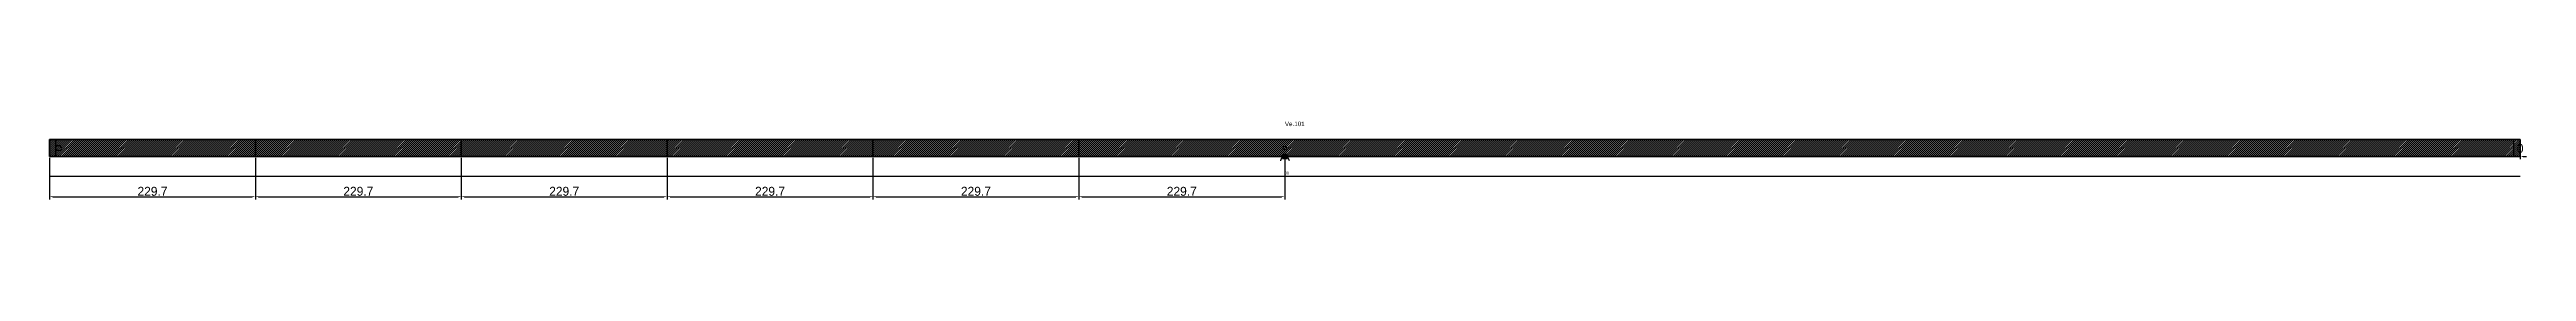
# Model space of a CAD drawing. Header units: metres. Extents: x 12796 to 15559, y 13111 to 13198.
import ezdxf

# ---------------------------------------------------------------- set-up
doc = ezdxf.new("R2010")
doc.units = ezdxf.units.M
for name, color, linetype in [('00 - FELIPE', 2, 'CONTINUOUS'), ('COTA', 241, 'CONTINUOUS'), ('Escoras', 2, 'CONTINUOUS'), ('Forcador', 251, 'CONTINUOUS'), ('Hachura', 251, 'CONTINUOUS'), ('NOMENCLATURA', 7, 'CONTINUOUS'), ('Painéis', 200, 'CONTINUOUS'), ('REAPROVEITAMENTO', 251, 'CONTINUOUS'), ('SARR_2.2x7', 40, 'CONTINUOUS')]:
    doc.layers.add(name, color=color, linetype=linetype)
doc.styles.add('STR_STANDARD', font='arial.ttf')
doc.dimstyles.new('EZ DXF', dxfattribs={"dimtxt": 10, "dimasz": 3.5, "dimexe": 3, "dimexo": 1.5, "dimgap": 1, "dimtad": 1, "dimdec": 1, "dimdsep": 46, "dimcen": 2.5, "dimazin": 3, "dimtfac": 1, "dimtmove": 0, "dimatfit": 3})

msp = doc.modelspace()

# ---------------------------------------------------------------- hatches: boundary and pattern name
at = {"layer": 'REAPROVEITAMENTO'}
h = msp.add_hatch(dxfattribs=at)
h.set_pattern_fill('ANSI31', scale=0.5)
h.paths.add_polyline_path([(12795.59, 13158.99), (15552.34, 13158.99), (15552.34, 13177.99), (12795.59, 13177.99)])
h = msp.add_hatch(dxfattribs=at)
h.set_pattern_fill('ANSI31', scale=0.5)
h.paths.add_polyline_path([(12795.59, 13158.99), (15552.34, 13158.99), (15552.34, 13177.99), (12795.59, 13177.99)])

# ---------------------------------------------------------------- linework, layer by layer
at = {"layer": '00 - FELIPE'}
msp.add_line((12795.59, 13136.99), (15552.34, 13136.99), dxfattribs=at)
msp.add_line((12795.59, 13136.99), (15552.34, 13136.99), dxfattribs=at)
at = {"layer": 'Escoras'}
msp.add_circle((14173.97, 13168.49), 1.9, dxfattribs=at)
msp.add_circle((14173.97, 13168.49), 1.9, dxfattribs=at)
at = {"layer": 'Forcador'}
msp.add_circle((12805.59, 13168.49), 3, dxfattribs=at)
msp.add_circle((12805.59, 13168.49), 3, dxfattribs=at)
at = {"layer": 'Hachura'}
msp.add_solid([(14170.97, 13161.99), (14176.97, 13161.99), (14170.97, 13155.99), (14176.97, 13155.99)], dxfattribs=at)
msp.add_solid([(14170.97, 13161.99), (14176.97, 13161.99), (14170.97, 13155.99), (14176.97, 13155.99)], dxfattribs=at)
at = {"layer": 'Painéis'}
for points in [[(12795.59, 13158.99), (12795.59, 13177.99)], [(12795.59, 13177.99), (15552.34, 13177.99)], [(12795.59, 13158.99), (12795.59, 13177.99)], [(12795.59, 13177.99), (15552.34, 13177.99)], [(12795.59, 13158.99), (15552.34, 13158.99)], [(12795.59, 13158.99), (15552.34, 13158.99)], [(13025.29, 13158.99), (13025.29, 13177.99)], [(13025.29, 13158.99), (13025.29, 13177.99)], [(13254.99, 13158.99), (13254.99, 13177.99)], [(13254.99, 13158.99), (13254.99, 13177.99)], [(13484.69, 13158.99), (13484.69, 13177.99)], [(13484.69, 13158.99), (13484.69, 13177.99)], [(13714.39, 13158.99), (13714.39, 13177.99)], [(13714.39, 13158.99), (13714.39, 13177.99)], [(13944.09, 13158.99), (13944.09, 13177.99)], [(13944.09, 13158.99), (13944.09, 13177.99)], [(15552.34, 13158.99), (15552.34, 13177.99)], [(15552.34, 13158.99), (15552.34, 13177.99)]]:
    msp.add_lwpolyline(points, close=True, dxfattribs=at)
msp.add_arc((14173.97, 13153.99), 5, 0, 180, dxfattribs=at)
msp.add_arc((14173.97, 13153.99), 5, 0, 180, dxfattribs=at)
at = {"layer": 'SARR_2.2x7'}
for p, q in [((12802.59, 13158.99), (12802.59, 13177.99)), ((12802.59, 13158.99), (12802.59, 13177.99)), ((15545.34, 13158.99), (15545.34, 13177.99)), ((15545.34, 13158.99), (15545.34, 13177.99))]:
    msp.add_line(p, q, dxfattribs=at)

# ---------------------------------------------------------------- texts
at = {"layer": '00 - FELIPE'}
msp.add_text('00', height=3, dxfattribs=at).set_placement((14173.97, 13138.99))
msp.add_text('00', height=3, dxfattribs=at).set_placement((14173.97, 13138.99))
at = {"layer": 'NOMENCLATURA', "style": 'STR_STANDARD'}
msp.add_text('Ve.101', height=5, dxfattribs=at).set_placement((14173.97, 13192.99))
msp.add_text('Ve.101', height=5, dxfattribs=at).set_placement((14173.97, 13192.99))

# ---------------------------------------------------------------- dimensions: what is measured, and where the dimension line sits
at = {"layer": 'COTA'}
for base, p1, p2 in [((12795.59, 13113.99), (12795.59, 13158.99), (13025.29, 13158.99)), ((12795.59, 13113.99), (12795.59, 13158.99), (13025.29, 13158.99)), ((13025.29, 13113.99), (13025.29, 13158.99), (13254.99, 13158.99)), ((13025.29, 13113.99), (13025.29, 13158.99), (13254.99, 13158.99)), ((13254.99, 13113.99), (13254.99, 13158.99), (13484.69, 13158.99)), ((13254.99, 13113.99), (13254.99, 13158.99), (13484.69, 13158.99)), ((13484.69, 13113.99), (13484.69, 13158.99), (13714.39, 13158.99)), ((13484.69, 13113.99), (13484.69, 13158.99), (13714.39, 13158.99)), ((13714.39, 13113.99), (13714.39, 13158.99), (13944.09, 13158.99)), ((13714.39, 13113.99), (13714.39, 13158.99), (13944.09, 13158.99)), ((13944.09, 13113.99), (13944.09, 13158.99), (14173.79, 13158.99)), ((13944.09, 13113.99), (13944.09, 13158.99), (14173.79, 13158.99)), ((15552.33924862, 13158.9905), (15552.33924862, 13158.9905), (15552.33924862, 13177.9905)), ((15552.33924862, 13158.9905), (15552.33924862, 13158.9905), (15552.33924862, 13177.9905))]:
    msp.add_linear_dim(base=base, p1=p1, p2=p2, dimstyle='EZ DXF', dxfattribs=at).render()

doc.saveas('drawing.dxf')
